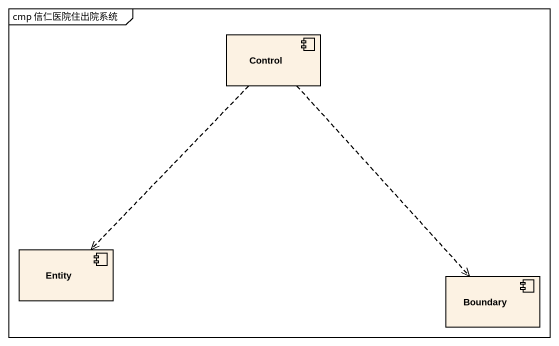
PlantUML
@startuml
mainframe cmp 信仁医院住出院系统
component "Control" as Control_
component "Entity" as Entity_
component "Boundary" as Boundary_
Control_ ..> Entity_
Control_ ..> Boundary_
@enduml
